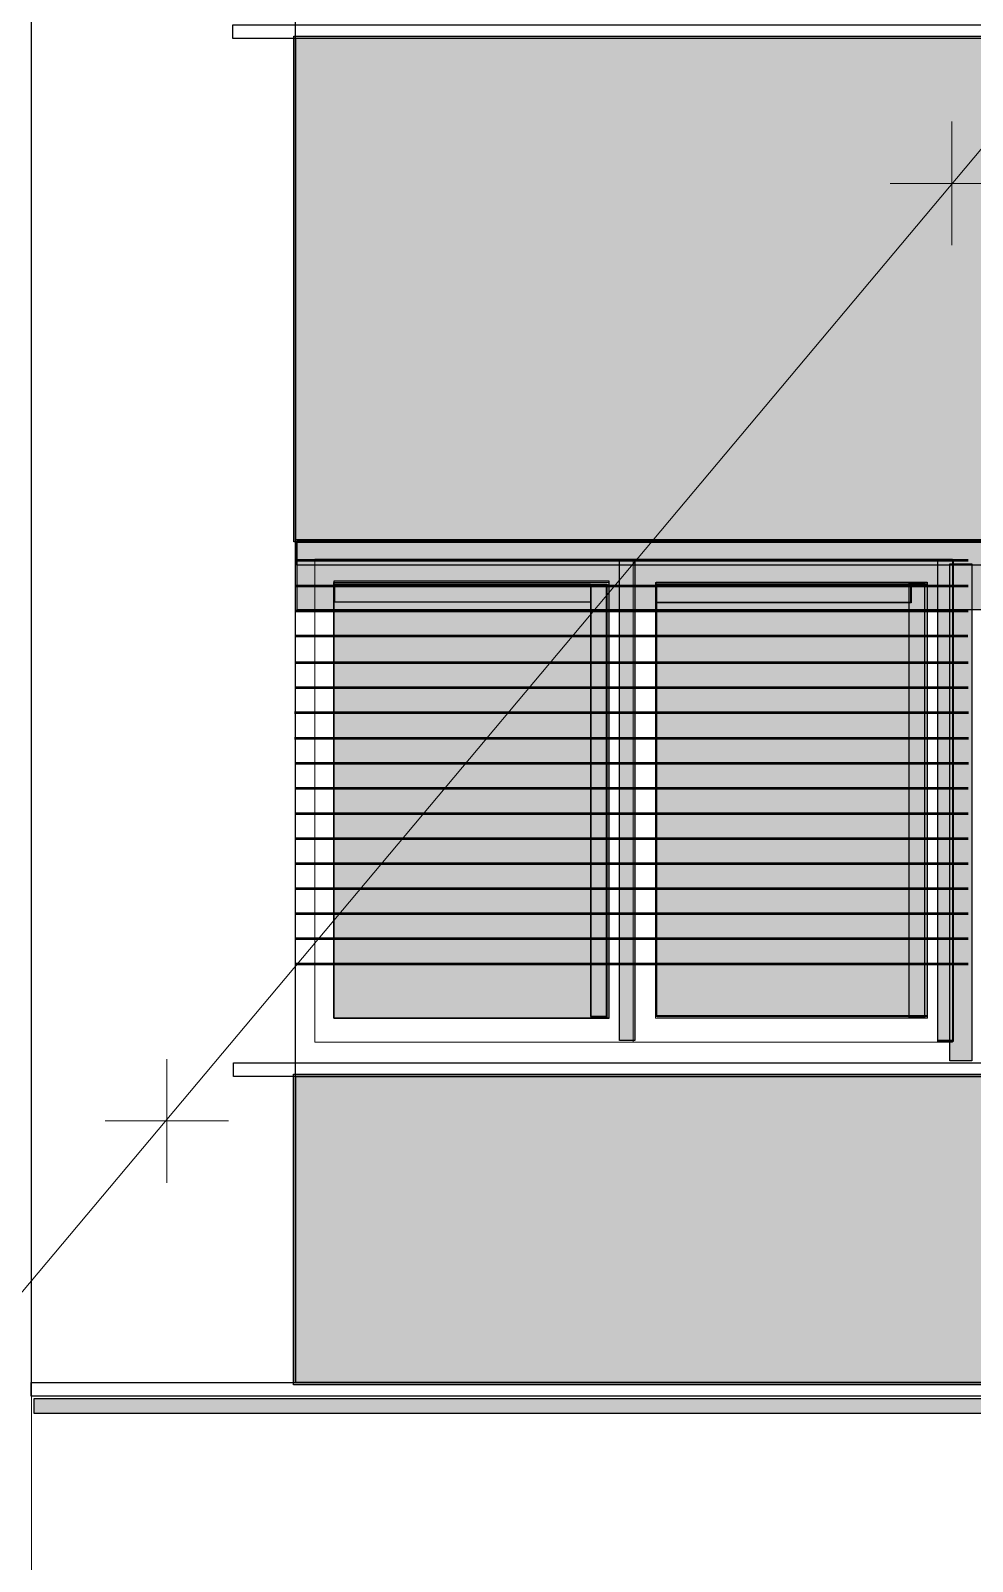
# Model space of a CAD drawing. Header units: millimetres. Extents: x 3716 to 41668, y 402 to 28530.
# Drawn here: x 12990 to 15625, y 13188 to 17471 of the extents above; entities that cross this region are included whole.
import ezdxf

# ---------------------------------------------------------------- set-up
doc = ezdxf.new("R2010")
doc.units = ezdxf.units.MM
doc.header["$LTSCALE"] = 50
for name, color, linetype in [('00_Wand_Bestand', 7, 'Continuous'), ('02_Grundstuecksgrenze', 8, 'Continuous'), ('05_Linien_stark', 7, 'Continuous'), ('06_Linien_fein', 3, 'Continuous')]:
    doc.layers.add(name, color=color, linetype=linetype)

msp = doc.modelspace()

# ---------------------------------------------------------------- hatches: boundary and pattern name
at = {"layer": '00_Wand_Bestand', "transparency": 33554572}
for points in [[(13734.8, 16043.1), (25865, 16043.1), (25865, 15975.2), (13734.8, 15975.2)], [(15561.2, 15978.9), (15623.6, 15978.9), (15623.6, 14588.3), (15561.2, 14588.3)]]:
    msp.add_hatch(color=7, dxfattribs=at).paths.add_polyline_path(points)
at = {"layer": '00_Wand_Bestand', "transparency": 33554521}
msp.add_hatch(color=7, dxfattribs=at).paths.add_polyline_path([(13736.4, 16039.7), (25655.9, 16039.7), (25655.9, 15850), (13736.4, 15850)])
at = {"layer": '02_Grundstuecksgrenze'}
for points in [[(13726.4, 17455.2), (25701.6, 17455.2), (25701.6, 16040), (13726.4, 16040)], [(13726, 14550.5), (26070.6, 14550.5), (26070.6, 13681.8), (13726, 13681.8)]]:
    msp.add_hatch(color=7, dxfattribs=at).paths.add_polyline_path(points)
at = {"layer": '02_Grundstuecksgrenze', "transparency": 33554572}
for points in [[(14637.2, 15990.5), (14680.3, 15990.5), (14680.3, 14644.7), (14637.2, 14644.7)], [(14637.2, 15989.4), (14680.3, 15989.4), (14680.3, 14644.7), (14637.2, 14644.7)], [(15528.3, 15990.4), (15571.3, 15990.4), (15571.3, 14642.1), (15528.3, 14642.1)], [(15528.3, 15989.4), (15571.3, 15989.4), (15571.3, 14645.1), (15528.3, 14645.1)], [(13841.5, 15922.3), (14556, 15922.3), (14556, 15871.2), (13841.5, 15871.2)], [(14557.1, 15920.8), (14600.2, 15920.8), (14600.2, 14712.1), (14557.1, 14712.1)], [(14558.7, 15922.2), (14601.8, 15922.2), (14601.8, 14709.7), (14558.7, 14709.7)], [(14739.6, 15921.6), (15451.6, 15921.6), (15451.6, 15870.6), (14739.6, 15870.6)], [(14741.7, 15920.9), (15453.7, 15920.9), (15453.7, 15869.8), (14741.7, 15869.8)], [(15448.1, 15925.8), (15491.2, 15925.8), (15491.2, 14709.5), (15448.1, 14709.5)], [(15448.1, 15922.5), (15491.2, 15922.5), (15491.2, 14710.9), (15448.1, 14710.9)], [(13000.4, 13643.7), (26374.1, 13643.7), (26374.1, 13601.5), (13000.4, 13601.5)], [(13000.5, 13643.5), (26373.5, 13643.5), (26373.5, 13601.3), (13000.5, 13601.3)]]:
    msp.add_hatch(color=7, dxfattribs=at).paths.add_polyline_path(points)
at = {"layer": '02_Grundstuecksgrenze', "transparency": 33554590}
for points in [[(13839.2, 15931.5), (14607.4, 15931.5), (14607.4, 14707.4), (13839.2, 14707.4)], [(13839.2, 15920.2), (14607.4, 15920.2), (14607.4, 14706.8), (13839.2, 14706.8)], [(14739.8, 15927), (15498.6, 15927), (15498.6, 14714), (14739.8, 14714)], [(14741.8, 15922.4), (15498.6, 15922.4), (15498.6, 14710.9), (14741.8, 14710.9)]]:
    msp.add_hatch(color=7, dxfattribs=at).paths.add_polyline_path(points)

# ---------------------------------------------------------------- linework, layer by layer
at = {"layer": '00_Wand_Bestand'}
for points in [[(13734.8, 16043.1), (25865, 16043.1), (25865, 15975.2), (13734.8, 15975.2)], [(13736.4, 16039.7), (25655.9, 16039.7), (25655.9, 15850), (13736.4, 15850)], [(15561.2, 15978.9), (15623.6, 15978.9), (15623.6, 14588.3), (15561.2, 14588.3)]]:
    msp.add_lwpolyline(points, close=True, dxfattribs=at)
at = {"layer": '02_Grundstuecksgrenze'}
for points in [[(13726.4, 17455.2), (25701.6, 17455.2), (25701.6, 16040), (13726.4, 16040)], [(14637.2, 15990.5), (14680.3, 15990.5), (14680.3, 14644.7), (14637.2, 14644.7)], [(14637.2, 15989.4), (14680.3, 15989.4), (14680.3, 14644.7), (14637.2, 14644.7)], [(15528.3, 15990.4), (15571.3, 15990.4), (15571.3, 14642.1), (15528.3, 14642.1)], [(15528.3, 15989.4), (15571.3, 15989.4), (15571.3, 14645.1), (15528.3, 14645.1)], [(13839.2, 15931.5), (14607.4, 15931.5), (14607.4, 14707.4), (13839.2, 14707.4)], [(13839.2, 15920.2), (14607.4, 15920.2), (14607.4, 14706.8), (13839.2, 14706.8)], [(13841.5, 15922.3), (14556, 15922.3), (14556, 15871.2), (13841.5, 15871.2)], [(14557.1, 15920.8), (14600.2, 15920.8), (14600.2, 14712.1), (14557.1, 14712.1)], [(14558.7, 15922.2), (14601.8, 15922.2), (14601.8, 14709.7), (14558.7, 14709.7)], [(14739.6, 15921.6), (15451.6, 15921.6), (15451.6, 15870.6), (14739.6, 15870.6)], [(14739.8, 15927), (15498.6, 15927), (15498.6, 14714), (14739.8, 14714)], [(14741.7, 15920.9), (15453.7, 15920.9), (15453.7, 15869.8), (14741.7, 15869.8)], [(14741.8, 15922.4), (15498.6, 15922.4), (15498.6, 14710.9), (14741.8, 14710.9)], [(15448.1, 15925.8), (15491.2, 15925.8), (15491.2, 14709.5), (15448.1, 14709.5)], [(15448.1, 15922.5), (15491.2, 15922.5), (15491.2, 14710.9), (15448.1, 14710.9)], [(13726, 14550.5), (26070.6, 14550.5), (26070.6, 13681.8), (13726, 13681.8)], [(13000.4, 13643.7), (26374.1, 13643.7), (26374.1, 13601.5), (13000.4, 13601.5)], [(13000.5, 13643.5), (26373.5, 13643.5), (26373.5, 13601.3), (13000.5, 13601.3)]]:
    msp.add_lwpolyline(points, close=True, dxfattribs=at)
at = {"layer": '05_Linien_stark', "lineweight": 15}
msp.add_line((12993.2, 2907.5), (12993.2, 24154.2), dxfattribs=at)
at = {"layer": '05_Linien_stark', "lineweight": 53}
for p, q in [((15612.5, 15987.6), (13730.4, 15987.6)), ((15612.5, 15987.6), (13730.4, 15987.6)), ((15612.6, 15916.6), (13730.5, 15916.6)), ((15612.6, 15916.6), (13730.5, 15916.6)), ((15612.5, 15846.2), (13730.5, 15846.2)), ((15612.5, 15846.2), (13730.5, 15846.2)), ((15612.4, 15776.7), (13730.4, 15776.7)), ((15612.4, 15776.7), (13730.4, 15776.7)), ((15612.5, 15701.8), (13730.4, 15701.8)), ((15612.5, 15701.8), (13730.4, 15701.8)), ((15612.5, 15631.4), (13730.4, 15631.4)), ((15612.5, 15631.4), (13730.4, 15631.4)), ((15613.4, 15561.9), (13728.5, 15561.9)), ((15613.4, 15561.9), (13728.5, 15561.9)), ((15613.5, 15490), (13728.6, 15490)), ((15613.5, 15490), (13728.6, 15490)), ((15613.8, 15419.7), (13729.1, 15419.7)), ((15613.8, 15419.7), (13729.1, 15419.7)), ((15612.7, 15350.1), (13730.4, 15350.1)), ((15612.7, 15350.1), (13730.4, 15350.1)), ((15613.3, 15279.3), (13731.5, 15279.3)), ((15613.3, 15279.3), (13731.5, 15279.3)), ((15613.3, 15208.9), (13731.5, 15208.9)), ((15613.3, 15208.9), (13731.5, 15208.9)), ((15613.2, 15139.4), (13731.3, 15139.4)), ((15613.2, 15139.4), (13731.3, 15139.4)), ((15613.3, 15069.8), (13731.5, 15069.8)), ((15613.3, 15069.8), (13731.5, 15069.8)), ((15613.2, 14999.4), (13731.4, 14999.4)), ((15613.2, 14999.4), (13731.4, 14999.4)), ((15612.9, 14929.9), (13731.2, 14929.9)), ((15612.9, 14929.9), (13731.2, 14929.9)), ((15613.1, 14858.9), (13731.4, 14858.9)), ((15613.1, 14858.9), (13731.4, 14858.9))]:
    msp.add_line(p, q, dxfattribs=at)
at = {"layer": '05_Linien_stark', "lineweight": 25}
for points in [[(12992.7, 19776.8), (13730.3, 19776.8), (13730.3, 13687.6), (12992.7, 13687.6)], [(13556.3, 17486.7), (25826.3, 17486.7), (25826.3, 17448.5), (13556.3, 17448.5)], [(13732.6, 17449.1), (25695.4, 17449.1), (25695.4, 16046.2), (13732.6, 16046.2)], [(13558.3, 14582.3), (25828.3, 14582.3), (25828.3, 14544.1), (13558.3, 14544.1)], [(13732.2, 14544.3), (26064.4, 14544.3), (26064.4, 13688), (13732.2, 13688)], [(12992.2, 13688), (26382.6, 13688), (26382.6, 13649.8), (12992.2, 13649.8)]]:
    msp.add_lwpolyline(points, close=True, dxfattribs=at)
at = {"layer": '05_Linien_stark', "lineweight": 20}
for points in [[(13785, 15991.7), (14675.9, 15991.7), (14675.9, 14640.3), (13785, 14640.3)], [(14676, 15992.2), (15568.7, 15992.2), (15568.7, 14640.2), (14676, 14640.2)], [(13837.5, 15926.3), (14608, 15926.3), (14608, 14707.3), (13837.5, 14707.3)], [(14738.6, 15926.7), (15499, 15926.7), (15499, 14707.4), (14738.6, 14707.4)]]:
    msp.add_lwpolyline(points, close=True, dxfattribs=at)
at = {"layer": '06_Linien_fein', "lineweight": 9}
msp.add_line((12872, 13829.7), (17678, 19557.4), dxfattribs=at)
at = {"layer": '06_Linien_fein', "lineweight": 5}
for p, q in [((15567.3, 16870.5), (15567.4, 17215.9)), ((15740.1, 17043.2), (15394.7, 17043.2)), ((13371.3, 14247.2), (13371.3, 14592.6)), ((13544, 14419.9), (13198.6, 14419.9))]:
    msp.add_line(p, q, dxfattribs=at)

doc.saveas('drawing.dxf')
